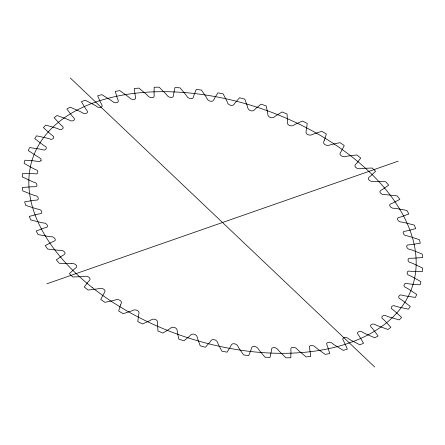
<?xml version="1.0" encoding="UTF-8"?>
<svg xmlns="http://www.w3.org/2000/svg" width="445" height="445" viewBox="0 0 445 445"><rect width="100%" height="100%" fill="white"/><g stroke="black" fill="none" stroke-linecap="round" stroke-linejoin="round"><path stroke-width="0.67" d="M71.628 263.579L71.456 263.59A56.476 33.909 18.7 0 1 69.231 263.657L59.302 263.262A207.275 124.455 18.7 0 1 56.32 259.874L62.244 255.719A56.476 33.909 18.7 0 1 63.796 254.89C67.545 253.294 62.617 249.506 60.147 250.318A56.476 33.909 18.7 0 1 57.844 250.212L47.693 249.072A207.275 124.455 18.7 0 1 45.195 245.595L51.987 242.063A56.476 33.909 18.7 0 1 53.728 241.385C57.839 240.322 53.361 235.995 50.741 236.723A56.476 33.909 18.7 0 1 48.388 236.44L38.137 234.565A207.275 124.455 18.7 0 1 36.151 231.044L43.732 228.174A56.476 33.909 18.7 0 1 45.635 227.662C50.007 227.161 46.169 222.344 43.349 222.956A56.476 33.909 18.7 0 1 40.979 222.511L30.738 219.925A207.275 124.455 18.7 0 1 29.287 216.392L37.575 214.223A56.476 33.909 18.7 0 1 39.622 213.873C44.077 213.945 41.129 208.744 38.053 209.189A56.476 33.909 18.7 0 1 35.689 208.577L25.588 205.312A207.275 124.455 18.7 0 1 24.692 201.808L33.586 200.367A56.476 33.909 18.7 0 1 35.745 200.189C40.184 200.784 38.281 195.349 34.927 195.572A56.476 33.909 18.7 0 1 32.596 194.804L22.751 190.899A207.275 124.455 18.7 0 1 22.411 187.473L31.812 186.772A56.476 33.909 18.7 0 1 34.065 186.767C38.342 187.835 37.625 182.35 33.992 182.278A56.476 33.909 18.7 0 1 31.729 181.36L22.25 176.86A207.275 124.455 18.7 0 1 22.484 173.544L32.268 173.595A56.476 33.909 18.7 0 1 34.588 173.761C38.593 175.247 39.127 169.879 35.272 169.45A56.476 33.909 18.7 0 1 33.097 168.399L24.102 163.348A207.275 124.455 18.7 0 1 24.898 160.189L34.96 160.99A56.476 33.909 18.7 0 1 37.319 161.329L39.9 161.446L41.107 160.4M41.068 160.512L40.946 158.854L38.748 157.246A56.476 33.909 18.7 0 1 36.685 156.073L28.274 150.538A207.275 124.455 18.7 0 1 29.626 147.568L39.85 149.108A56.476 33.909 18.7 0 1 42.219 149.615C45.49 151.634 48.494 147.134 44.378 145.81A56.476 33.909 18.7 0 1 42.447 144.519L34.727 138.567A207.275 124.455 18.7 0 1 36.618 135.825L46.881 138.084A56.476 33.909 18.7 0 1 49.234 138.751C52.104 140.909 56.159 137.077 52.098 135.269A56.476 33.909 18.7 0 1 50.33 133.884L43.382 127.582A207.275 124.455 18.7 0 1 45.791 125.095L55.97 128.054A56.476 33.909 18.7 0 1 58.278 128.872C60.743 131.075 65.71 128.043 61.811 125.751A56.476 33.909 18.7 0 1 60.225 124.288L54.134 117.714A207.275 124.455 18.7 0 1 57.032 115.511L67.011 119.127A56.476 33.909 18.7 0 1 69.253 120.094C71.378 122.308 76.974 120.089 73.408 117.369A56.476 33.909 18.7 0 1 72.023 115.845L66.867 109.07A207.275 124.455 18.7 0 1 70.215 107.178L79.877 111.411A56.476 33.909 18.7 0 1 82.019 112.513C83.86 114.704 89.879 113.308 86.758 110.215A56.476 33.909 18.7 0 1 85.585 108.647L81.418 101.755A207.275 124.455 18.7 0 1 85.184 100.197L94.412 105.003A56.476 33.909 18.7 0 1 96.432 106.222C98.039 108.374 104.269 107.768 101.694 104.386A56.476 33.909 18.7 0 1 100.754 102.789L97.622 95.859A207.275 124.455 18.7 0 1 101.76 94.651L110.449 99.969A56.476 33.909 18.7 0 1 112.324 101.293C113.764 103.435 120.011 103.501 118.053 99.936A56.476 33.909 18.7 0 1 117.352 98.334L115.294 91.442A207.275 124.455 18.7 0 1 119.755 90.608L127.804 96.37A56.476 33.909 18.7 0 1 129.512 97.783C130.824 99.941 136.921 100.57 135.63 96.921A56.476 33.909 18.7 0 1 135.18 95.33L134.223 88.566A207.275 124.455 18.7 0 1 138.951 88.104L146.266 94.257A56.476 33.909 18.7 0 1 147.785 95.742C148.997 97.95 154.86 99.013 154.226 95.38A56.476 33.909 18.7 0 1 154.031 93.823L154.187 87.259A207.275 124.455 18.7 0 1 159.132 87.181L165.623 93.639A56.476 33.909 18.7 0 1 166.936 95.18C168.043 97.488 173.628 98.851 173.628 95.33A56.476 33.909 18.7 0 1 173.684 93.823L174.952 87.537A207.275 124.455 18.7 0 1 180.053 87.843L185.648 94.535A56.476 33.909 18.7 0 1 186.739 96.114C187.723 98.551 193.019 100.092 193.597 96.776A56.476 33.909 18.7 0 1 193.914 95.33L196.273 89.401A207.275 124.455 18.7 0 1 201.468 90.085L206.102 96.932A56.476 33.909 18.7 0 1 206.958 98.529C207.776 101.121 212.821 102.745 213.906 99.691A56.476 33.909 18.7 0 1 214.473 98.328L217.9 92.821A207.275 124.455 18.7 0 1 223.134 93.878L226.75 100.804A56.476 33.909 18.7 0 1 227.362 102.4C227.951 105.148 232.824 106.778 234.32 104.047A56.476 33.909 18.7 0 1 235.132 102.784L239.582 97.761A207.275 124.455 18.7 0 1 244.789 99.174L247.348 106.099A56.476 33.909 18.7 0 1 247.709 107.679C247.999 110.577 252.793 112.196 254.59 109.787A56.476 33.909 18.7 0 1 255.641 108.641L261.065 104.169A207.275 124.455 18.7 0 1 266.188 105.921L267.651 112.757A56.476 33.909 18.7 0 1 267.757 114.298C267.679 117.319 272.474 118.943 274.487 116.857A56.476 33.909 18.7 0 1 275.761 115.834L282.097 111.962A207.275 124.455 18.7 0 1 287.07 114.037L287.431 120.706A56.476 33.909 18.7 0 1 287.281 122.191C286.752 125.279 291.625 126.947 293.772 125.156A56.476 33.909 18.7 0 1 295.257 124.277L302.428 121.046A207.275 124.455 18.7 0 1 307.2 123.421L306.444 129.845A56.476 33.909 18.7 0 1 306.038 131.258C305.003 134.334 309.998 136.131 312.223 134.601A56.476 33.909 18.7 0 1 313.897 133.873L321.818 131.325A207.275 124.455 18.7 0 1 326.33 133.967L324.477 140.069M120.523 304.931L118.67 311.033A207.275 124.455 18.7 0 0 123.182 313.675L131.103 311.127A56.476 33.909 18.7 0 0 132.777 310.399C135.002 308.869 139.997 310.666 138.962 313.742A56.476 33.909 18.7 0 0 138.556 315.155L137.8 321.579A207.275 124.455 18.7 0 0 142.572 323.954L149.743 320.723A56.476 33.909 18.7 0 0 151.228 319.844C153.375 318.053 158.248 319.721 157.719 322.809A56.476 33.909 18.7 0 0 157.569 324.294L157.931 330.963A207.275 124.455 18.7 0 0 162.903 333.038L169.239 329.166A56.476 33.909 18.7 0 0 170.513 328.143C172.527 326.057 177.321 327.681 177.244 330.702A56.476 33.909 18.7 0 0 177.349 332.243L178.812 339.079A207.275 124.455 18.7 0 0 183.935 340.831L189.359 336.359A56.476 33.909 18.7 0 0 190.41 335.213C192.207 332.804 197.002 334.423 197.291 337.321A56.476 33.909 18.7 0 0 197.652 338.901L200.211 345.826A207.275 124.455 18.7 0 0 205.418 347.239L209.868 342.216A56.476 33.909 18.7 0 0 210.68 340.953C212.176 338.222 217.049 339.852 217.638 342.6A56.476 33.909 18.7 0 0 218.25 344.196L221.866 351.122A207.275 124.455 18.7 0 0 227.1 352.179L230.527 346.672A56.476 33.909 18.7 0 0 231.094 345.309C232.184 342.272 237.224 343.885 238.042 346.471A56.476 33.909 18.7 0 0 238.898 348.068L243.532 354.915A207.275 124.455 18.7 0 0 248.727 355.599L251.086 349.67A56.476 33.909 18.7 0 0 251.403 348.224C251.998 344.92 257.282 346.455 258.261 348.886A56.476 33.909 18.7 0 0 259.352 350.465L264.947 357.157A207.275 124.455 18.7 0 0 270.048 357.463L271.317 351.177A56.476 33.909 18.7 0 0 271.372 349.67C271.389 346.16 276.957 347.517 278.064 349.82A56.476 33.909 18.7 0 0 279.377 351.361L285.868 357.819A207.275 124.455 18.7 0 0 290.813 357.741L290.969 351.177A56.476 33.909 18.7 0 0 290.774 349.62C290.151 345.993 296.008 347.05 297.216 349.258A56.476 33.909 18.7 0 0 298.734 350.743L306.049 356.896A207.275 124.455 18.7 0 0 310.777 356.434L309.82 349.67A56.476 33.909 18.7 0 0 309.37 348.079C308.079 344.43 314.176 345.059 315.488 347.217A56.476 33.909 18.7 0 0 317.196 348.63L325.245 354.392A207.275 124.455 18.7 0 0 329.706 353.558L327.648 346.666A56.476 33.909 18.7 0 0 326.947 345.064C325 341.499 331.236 341.565 332.676 343.707A56.476 33.909 18.7 0 0 334.551 345.031L343.24 350.349A207.275 124.455 18.7 0 0 347.378 349.141L344.246 342.211A56.476 33.909 18.7 0 0 343.306 340.614C340.731 337.232 346.961 336.626 348.569 338.779A56.476 33.909 18.7 0 0 350.588 339.997L359.816 344.803A207.275 124.455 18.7 0 0 363.582 343.245L359.415 336.353A56.476 33.909 18.7 0 0 358.242 334.785C355.127 331.686 361.14 330.296 362.981 332.487A56.476 33.909 18.7 0 0 365.123 333.589L374.785 337.822A207.275 124.455 18.7 0 0 378.133 335.93L372.977 329.155A56.476 33.909 18.7 0 0 371.592 327.631C368.032 324.906 373.622 322.686 375.747 324.906A56.476 33.909 18.7 0 0 377.989 325.874L387.968 329.489A207.275 124.455 18.7 0 0 390.866 327.286L384.775 320.712A56.476 33.909 18.7 0 0 383.19 319.249C379.29 316.94 384.252 313.92 386.722 316.128A56.476 33.909 18.7 0 0 389.03 316.946L399.209 319.905A207.275 124.455 18.7 0 0 401.618 317.418L394.671 311.116A56.476 33.909 18.7 0 0 392.902 309.731C388.835 307.918 392.891 304.085 395.766 306.249A56.476 33.909 18.7 0 0 398.119 306.916L408.382 309.175A207.275 124.455 18.7 0 0 410.273 306.433L402.553 300.481A56.476 33.909 18.7 0 0 400.622 299.19C396.489 297.855 399.499 293.355 402.781 295.385A56.476 33.909 18.7 0 0 405.15 295.892L415.374 297.432A207.275 124.455 18.7 0 0 416.726 294.462L408.315 288.927A56.476 33.909 18.7 0 0 406.252 287.754C402.197 286.892 403.993 281.863 407.681 283.671A56.476 33.909 18.7 0 0 410.04 284.01L420.102 284.811A207.275 124.455 18.7 0 0 420.898 281.652L411.903 276.601A56.476 33.909 18.7 0 0 409.728 275.55C405.851 275.116 406.363 269.742 410.412 271.239A56.476 33.909 18.7 0 0 412.732 271.406L422.516 271.456A207.275 124.455 18.7 0 0 422.75 268.14L413.272 263.64A56.476 33.909 18.7 0 0 411.008 262.722C407.392 262.656 406.624 257.143 410.935 258.233A56.476 33.909 18.7 0 0 413.188 258.228L422.589 257.527A207.275 124.455 18.7 0 0 422.249 254.101L412.404 250.196A56.476 33.909 18.7 0 0 410.073 249.428C406.73 249.651 404.789 244.205 409.255 244.811A56.476 33.909 18.7 0 0 411.414 244.633L420.308 243.192A207.275 124.455 18.7 0 0 419.413 239.688L409.311 236.423A56.476 33.909 18.7 0 0 406.947 235.811C403.876 236.262 400.895 231.05 405.378 231.127A56.476 33.909 18.7 0 0 407.425 230.777L415.713 228.608A207.275 124.455 18.7 0 0 414.262 225.075L404.021 222.489A56.476 33.909 18.7 0 0 401.651 222.044C398.831 222.656 394.999 217.828 399.365 217.338A56.476 33.909 18.7 0 0 401.268 216.826L408.849 213.956A207.275 124.455 18.7 0 0 406.864 210.435L396.612 208.56A56.476 33.909 18.7 0 0 394.259 208.277C391.645 209.011 387.15 204.667 391.272 203.615A56.476 33.909 18.7 0 0 393.013 202.937L399.805 199.405A207.275 124.455 18.7 0 0 397.307 195.928L387.156 194.788A56.476 33.909 18.7 0 0 384.853 194.682C382.389 195.505 377.449 191.689 381.204 190.11A56.476 33.909 18.7 0 0 382.756 189.281L388.68 185.126A207.275 124.455 18.7 0 0 385.698 181.738L375.769 181.343A56.476 33.909 18.7 0 0 373.544 181.41C371.175 182.322 365.99 179.04 369.278 176.988A56.476 33.909 18.7 0 0 370.624 176.014L375.608 171.281A207.275 124.455 18.7 0 0 372.176 168.026L362.586 168.382A56.476 33.909 18.7 0 0 360.467 168.622C358.153 169.628 352.868 166.847 355.627 164.394A56.476 33.909 18.7 0 0 356.757 163.293L360.739 158.042A207.275 124.455 18.7 0 0 356.901 154.955L347.762 156.056A56.476 33.909 18.7 0 0 345.765 156.462C343.479 157.602 338.245 155.255 340.414 152.485A56.476 33.909 18.7 0 0 341.315 151.261L344.246 145.554A207.275 124.455 18.7 0 0 340.052 142.673L331.469 144.508A56.476 33.909 18.7 0 0 329.623 145.081C327.359 146.394 322.236 144.364 323.821 141.399A56.476 33.909 18.7 0 0 324.477 140.069M46.87 283.804L398.13 161.196M71.801 263.574C74.109 262.806 78.949 266.104 75.722 268.012A56.476 33.909 18.7 0 0 74.376 268.986L69.392 273.719A207.275 124.455 18.7 0 0 72.824 276.974L82.414 276.618A56.476 33.909 18.7 0 0 84.533 276.378C86.853 275.383 92.121 278.125 89.373 280.606A56.476 33.909 18.7 0 0 88.243 281.707L84.261 286.958A207.275 124.455 18.7 0 0 88.099 290.045L97.238 288.944A56.476 33.909 18.7 0 0 99.235 288.538C101.516 287.403 106.761 289.74 104.586 292.515A56.476 33.909 18.7 0 0 103.685 293.739L100.754 299.446A207.275 124.455 18.7 0 0 104.948 302.327L113.531 300.492A56.476 33.909 18.7 0 0 115.377 299.919C117.625 298.628 122.703 300.586 121.207 303.551A56.476 33.909 18.7 0 0 120.523 304.931M70.299 77.992L374.701 367.008M92.232 287.526A200.367 120.306 18.7 0 0 411.747 288.288A200.367 120.306 18.7 0 0 163.521 91.687A200.367 120.306 18.7 0 0 92.232 287.526"/></g></svg>
